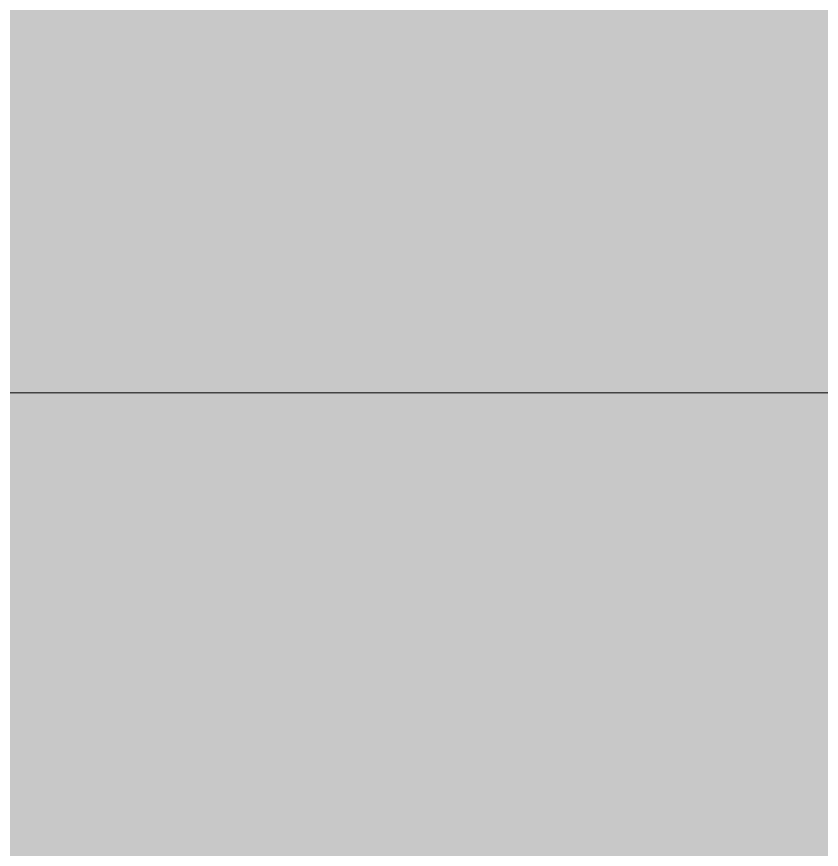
# Model space of a CAD drawing. Header units: inches. Extents: x -4169 to -1846, y 9706 to 12377.
# Drawn here: x -3375.66776 to -3375.65954, y 10392.49788 to 10392.50638 of the extents above; entities that cross this region are included whole.
import ezdxf

# ---------------------------------------------------------------- set-up
doc = ezdxf.new("R2010")
doc.units = ezdxf.units.IN
doc.header["$MEASUREMENT"] = 0
for name, color, linetype, lineweight in [('P-PIPE', 3, 'Continuous', 9), ('P-PIPE-1', 3, 'Continuous', 5), ('S-BEAM', 12, 'Continuous', 9)]:
    doc.layers.add(name, color=color, linetype=linetype, lineweight=lineweight)

# ---------------------------------------------------------------- blocks, each defined once
blk = doc.blocks.new('Dimension Lumber - LVL - 3_5X5_5-V130-ENLARGED RCP - 1ST FLOOR PLAN')
at = {"layer": 'S-BEAM'}
h = blk.add_hatch(color=256, dxfattribs=at)
h.paths.add_polyline_path([(34.4875, 1.75), (23.1493595, 1.75), (23.1493595, -1.75), (34.4875, -1.75)], flags=0)
h.paths.add_polyline_path([(20.7743595, -1.75), (20.7743595, 1.75), (19.0213477, 1.75), (19.0213477, -1.75)], flags=0)
h.paths.add_polyline_path([(16.6463477, 1.75), (14.778707, 1.75), (14.778707, -1.75), (16.6463477, -1.75)], flags=0)
h.paths.add_polyline_path([(12.403707, 1.75), (-34.7625, 1.75), (-34.7625, -1.75), (12.403707, -1.75)], flags=0)

msp = doc.modelspace()

# ---------------------------------------------------------------- hatches: boundary and pattern name
at = {"layer": 'P-PIPE-1'}
h = msp.add_hatch(color=256, dxfattribs=at)
h.paths.add_polyline_path([(-2956.1737367, 10392.5025366), (-2798.2302052, 10392.5309354), (-2798.2302052, 10393.6900366), (-3435.3237367, 10393.6900366), (-3435.3237367, 10392.5025366), (-2957.6944539, 10392.5025366)], flags=0)
h.paths.add_polyline_path([(-2516.4734635, 10392.5025366), (-2516.4734635, 10393.6900366), (-2721.6802052, 10393.6900366), (-2721.6802052, 10392.5025366), (-2518.7368694, 10392.5025366)], flags=0)
h.paths.add_polyline_path([(-2740.6302052, 10392.5025366), (-2740.6302052, 10393.6900366), (-2740.8802052, 10393.6900366), (-2740.8802052, 10392.5025366)], flags=0)
h.paths.add_polyline_path([(-2779.0302052, 10392.5025366), (-2779.0302052, 10393.6900366), (-2779.2802052, 10393.6900366), (-2779.2802052, 10392.5025366)], flags=0)

# ---------------------------------------------------------------- linework, layer by layer
at = {"layer": 'P-PIPE'}
msp.add_line((-2798.2302052, 10392.5025366), (-3435.3237367, 10392.5025366), dxfattribs=at)

# ---------------------------------------------------------------- block references
at = {"layer": 'S-BEAM', "rotation": 270}
msp.add_blockref('Dimension Lumber - LVL - 3_5X5_5-V130-ENLARGED RCP - 1ST FLOOR PLAN', (-3373.9237367, 10415.6518961), dxfattribs=at)

doc.saveas('drawing.dxf')
